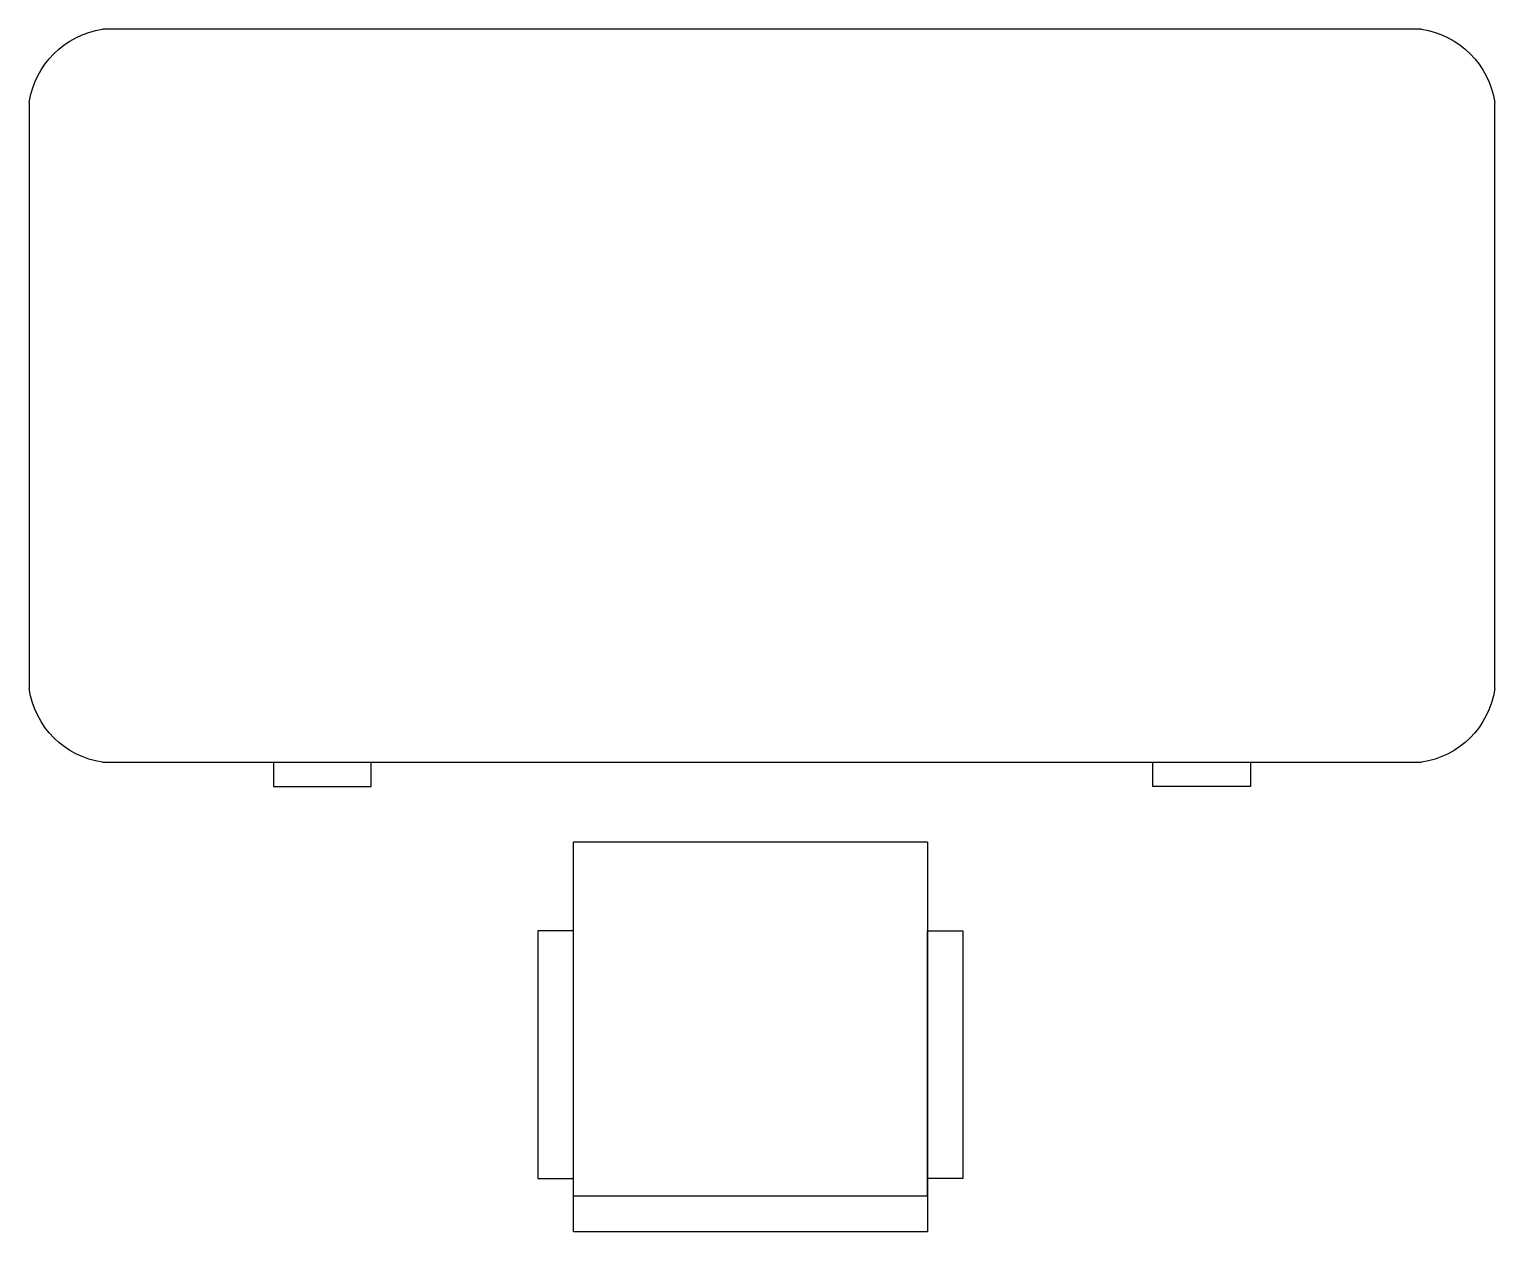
# Model space of a CAD drawing. Header units: inches. Extents: x -24938 to -15053, y -9405 to -790.
# Drawn here: x -24240.58 to -24198.57, y -1774.5 to -1740.04 of the extents above; entities that cross this region are included whole.
import ezdxf

# ---------------------------------------------------------------- set-up
doc = ezdxf.new("R2010")
doc.units = ezdxf.units.IN
doc.layers.add('indoors', color=245, linetype='Continuous')

# ---------------------------------------------------------------- blocks, each defined once
blk = doc.blocks.new('Desk - 30 x 60 in.')
at = {"linetype": 'Continuous'}
for p, q in [((-26.999995, 0), (26.999995, 0)), ((-29.999995, -27), (-29.999995, -3)), ((29.999995, -3), (29.999995, -27)), ((26.999995, -30), (-26.999995, -30)), ((-20.000005, -30), (-20.000005, -31)), ((-16.000005, -31), (-16.000005, -30)), ((15.999995, -31), (15.999995, -30)), ((19.999995, -30), (19.999995, -31)), ((-20.000005, -31), (-16.000005, -31)), ((19.999995, -31), (15.999995, -31))]:
    blk.add_line(p, q, dxfattribs=at)
for centre, start, end in [((-26.499995, -3.5), 98.1301, 171.8699), ((26.499995, -3.5), 8.130102, 81.8699), ((-26.499995, -26.5), 188.1301, 261.8699), ((26.499995, -26.5), 278.1301, 351.8699)]:
    blk.add_arc(centre, 3.535534, start, end, dxfattribs=at)

msp = doc.modelspace()

# ---------------------------------------------------------------- linework, layer by layer
at = {"layer": 'indoors'}
for p, q in [((-24224.985, -1773.484), (-24224.985, -1763.334)), ((-24214.836, -1763.334), (-24224.985, -1763.334)), ((-24214.836, -1763.334), (-24214.836, -1773.484)), ((-24224.985, -1765.872), (-24226, -1765.872)), ((-24226, -1765.872), (-24226, -1772.976)), ((-24224.985, -1773.484), (-24224.985, -1765.872)), ((-24214.836, -1773.484), (-24214.836, -1765.872)), ((-24214.836, -1765.872), (-24213.821, -1765.872)), ((-24213.821, -1765.872), (-24213.821, -1772.976)), ((-24226, -1772.976), (-24224.985, -1772.976)), ((-24213.821, -1772.976), (-24214.836, -1772.976)), ((-24214.836, -1773.484), (-24224.985, -1773.484)), ((-24224.985, -1774.498), (-24224.985, -1773.484)), ((-24214.836, -1773.484), (-24214.836, -1774.498)), ((-24214.836, -1774.498), (-24224.985, -1774.498))]:
    msp.add_line(p, q, dxfattribs=at)

# ---------------------------------------------------------------- block references
at = {"layer": 'indoors', "xscale": -0.700126243498417, "yscale": 0.700126243498417, "zscale": 0.700126243498417}
msp.add_blockref('Desk - 30 x 60 in.', (-24219.577, -1740.039), dxfattribs=at)

doc.saveas('drawing.dxf')
